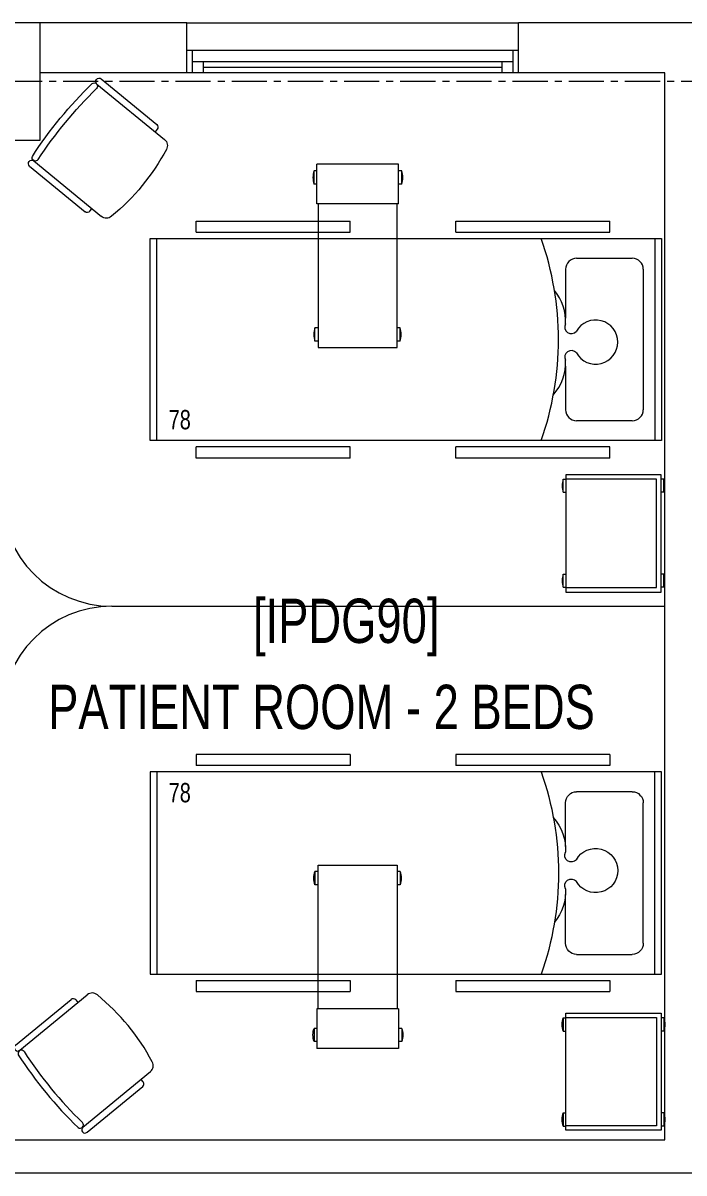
# Model space of a CAD drawing. Header units: millimetres. Extents: x 26027 to 581921, y 7230 to 233891.
# Drawn here: x 509799 to 512788, y 166210 to 171410 of the extents above; entities that cross this region are included whole.
import ezdxf

# ---------------------------------------------------------------- set-up
doc = ezdxf.new("R2010")
doc.units = ezdxf.units.MM
doc.header["$LTSCALE"] = 5
doc.linetypes.add('CENTER', pattern=[50.8, 31.75, -6.35, 6.35, -6.35])
doc.linetypes.add('HIDDEN2', pattern=[0.1875, 0.125, -0.0625])
for name, color, linetype, lineweight in [('72_EGR_BASE_TEXT', 252, 'Continuous', 5), ('Aluminum', 252, 'Continuous', 5), ('Medical Equipment and Furniture', 252, 'Continuous', 0), ('Medical Equipment and Furniture1', 252, 'Continuous', 5), ('Proj', 252, 'HIDDEN2', 5), ('Structure', 252, 'Continuous', 5), ('Walls', 252, 'Continuous', 5)]:
    doc.layers.add(name, color=color, linetype=linetype, lineweight=lineweight)
doc.layers.add('axes', color=252, linetype='Continuous')
doc.styles.add('X3G_ENTITY_257CFD', font='swisscl.ttf', dxfattribs={"height": 200})
doc.styles.add('X3G_ENTITY_2587EA', font='swisscl.ttf', dxfattribs={"height": 200})

# ---------------------------------------------------------------- blocks, each defined once
blk = doc.blocks.new('Hospital Bed')
at = {"layer": 'Medical Equipment and Furniture1'}
for p, q in [((38.338, -101.6315, 0), (38.338, -101.6815, 0)), ((38.338, -101.6315, 0), (39.0347, -101.6315, 0)), ((39.0347, -101.6315, 0), (39.0347, -101.6815, 0)), ((39.5123, -101.6315, 0), (40.209, -101.6315, 0)), ((39.5123, -101.6315, 0), (39.5123, -101.6815, 0)), ((40.209, -101.6315, 0), (40.209, -101.6815, 0)), ((38.105, -102.6245, 0), (38.105, -101.7101, 0)), ((38.105, -101.7101, 0), (40.4164, -101.7101, 0)), ((38.135, -102.6245, 0), (38.135, -101.7101, 0)), ((38.338, -101.6815, 0), (39.0347, -101.6815, 0)), ((39.5123, -101.6815, 0), (40.209, -101.6815, 0)), ((40.3864, -101.7101, 0), (40.3864, -102.6245, 0)), ((40.4164, -101.7101, 0), (40.4164, -102.6245, 0)), ((38.2374, -101.7997, 0), (38.4887, -101.7997, 0)), ((38.1874, -102.485, 0), (38.1874, -101.8497, 0)), ((38.5387, -102.0476, 0), (38.5387, -101.8497, 0)), ((38.5387, -102.485, 0), (38.5387, -102.264, 0)), ((38.4887, -102.535, 0), (38.2374, -102.535, 0)), ((40.4164, -102.6245, 0), (38.105, -102.6245, 0)), ((38.338, -102.6532, 0), (38.338, -102.7032, 0)), ((39.0347, -102.6532, 0), (38.338, -102.6532, 0)), ((39.0347, -102.6532, 0), (39.0347, -102.7032, 0)), ((40.209, -102.6532, 0), (39.5123, -102.6532, 0)), ((39.5123, -102.6532, 0), (39.5123, -102.7032, 0)), ((40.209, -102.6532, 0), (40.209, -102.7032, 0)), ((39.0347, -102.7032, 0), (38.338, -102.7032, 0)), ((40.209, -102.7032, 0), (39.5123, -102.7032, 0))]:
    blk.add_line(p, q, dxfattribs=at)
at = {"layer": 'Medical Equipment and Furniture1', "elevation": 0}
for points in [[(38.6489, -102.6245), (38.6489, -102.6245), (38.6489, -102.6245), (38.6489, -102.6245), (38.6489, -102.6245), (38.6489, -102.6245), (38.6489, -102.6245), (38.6489, -102.6245), (38.6489, -102.6245), (38.6489, -102.6245), (38.6489, -102.6245), (38.6489, -102.6245), (38.6489, -102.6245), (38.6489, -102.6245), (38.6489, -102.6245), (38.6489, -102.6245), (38.6489, -102.6245), (38.6489, -102.6245), (38.6489, -102.6245), (38.6489, -102.6245), (38.6489, -102.6245), (38.6489, -102.6245), (38.6489, -102.6245), (38.6489, -102.6245), (38.6489, -102.6245), (38.6489, -102.6245), (38.6489, -102.6245), (38.6489, -102.6245), (38.6489, -102.6245), (38.6489, -102.6245), (38.6489, -102.6245), (38.6489, -102.6245), (38.6489, -102.6245), (38.6489, -102.6245), (38.6489, -102.6245), (38.6489, -102.6245), (38.6489, -102.6245), (38.6489, -102.6245), (38.6489, -102.6245), (38.6489, -102.6245), (38.6489, -102.6245), (38.6489, -102.6245), (38.6489, -102.6245), (38.6489, -102.6245), (38.6489, -102.6245), (38.6489, -102.6245), (38.6489, -102.6245), (38.6489, -102.6245), (38.6489, -102.6245), (38.6489, -102.6245), (38.6489, -102.6245), (38.6489, -102.6245), (38.6489, -102.6245), (38.6489, -102.6245), (38.6489, -102.6245), (38.6489, -102.6245), (38.6489, -102.6245), (38.6489, -102.6245), (38.6489, -102.6245), (38.6489, -102.6245), (38.6489, -102.6245), (38.6489, -102.6245), (38.6489, -102.6245), (38.6489, -102.6245), (38.6489, -102.6245), (38.6489, -102.6245), (38.6489, -102.6245), (38.6489, -102.6245), (38.6489, -102.6245), (38.6489, -102.6245), (38.6489, -102.6245), (38.6489, -102.6245), (38.6489, -102.6245), (38.6489, -102.6245), (38.6489, -102.6245), (38.6489, -102.6245), (38.6489, -102.6245), (38.6489, -102.6245), (38.6489, -102.6245), (38.6489, -102.6245), (38.6489, -102.6245), (38.6489, -102.6245), (38.6489, -102.6245), (38.6489, -102.6245), (38.6489, -102.6245), (38.6489, -102.6245), (38.6489, -102.6245), (38.6489, -102.6245), (38.6489, -102.6245), (38.6489, -102.6245), (38.6489, -102.6245), (38.6489, -102.6245), (38.6489, -102.6245), (38.6489, -102.6245), (38.6489, -102.6245), (38.6489, -102.6245), (38.6489, -102.6245), (38.6489, -102.6245), (38.6489, -102.6245), (38.6489, -102.6245), (38.6489, -102.6245), (38.6489, -102.6245), (38.6489, -102.6245), (38.6489, -102.6245), (38.6489, -102.6245), (38.6489, -102.6245), (38.6489, -102.6245), (38.6489, -102.6245), (38.6489, -102.6245), (38.6489, -102.6245), (38.6489, -102.6245), (38.6489, -102.6245), (38.6489, -102.6245), (38.6489, -102.6245), (38.6489, -102.6245), (38.6489, -102.6245), (38.6489, -102.6245), (38.6489, -102.6245), (38.6489, -102.6245), (38.6489, -102.6245), (38.6489, -102.6245), (38.6489, -102.6245), (38.6489, -102.6245), (38.6489, -102.6245), (38.6489, -102.6245), (38.6489, -102.6245), (38.6489, -102.6245), (38.6489, -102.6245), (38.6489, -102.6245), (38.6489, -102.6245), (38.6489, -102.6245), (38.6489, -102.6245), (38.6489, -102.6245), (38.6489, -102.6245), (38.6489, -102.6245), (38.6489, -102.6245), (38.6489, -102.6245), (38.6489, -102.6245), (38.6489, -102.6245), (38.6489, -102.6245), (38.6489, -102.6245), (38.6489, -102.6245), (38.6489, -102.6245), (38.6489, -102.6245), (38.6489, -102.6245), (38.6489, -102.6245), (38.6489, -102.6245), (38.6489, -102.6245), (38.6489, -102.6245), (38.6489, -102.6245), (38.6489, -102.6245), (38.6489, -102.6245), (38.6489, -102.6245), (38.6489, -102.6245), (38.6489, -102.6245), (38.6489, -102.6245), (38.6489, -102.6245), (38.6489, -102.6245), (38.6489, -102.6245), (38.6489, -102.6245), (38.6489, -102.6245), (38.6489, -102.6245), (38.6489, -102.6245), (38.6489, -102.6245), (38.6489, -102.6245), (38.6489, -102.6245), (38.6489, -102.6245), (38.6489, -102.6245), (38.6489, -102.6245), (38.6489, -102.6245), (38.6489, -102.6245), (38.6489, -102.6245), (38.6489, -102.6245), (38.6489, -102.6245), (38.6489, -102.6245), (38.6489, -102.6245), (38.6489, -102.6245), (38.6489, -102.6245), (38.6489, -102.6245), (38.6489, -102.6245), (38.6489, -102.6245), (38.6489, -102.6245), (38.6489, -102.6245), (38.6489, -102.6245), (38.6489, -102.6245), (38.6489, -102.6245), (38.6489, -102.6245), (38.6489, -102.6245), (38.6489, -102.6245), (38.6489, -102.6245), (38.6489, -102.6245), (38.6489, -102.6245), (38.6489, -102.6245), (38.6489, -102.6245), (38.6489, -102.6245), (38.6489, -102.6245), (38.6489, -102.6245), (38.6489, -102.6245), (38.6489, -102.6245), (38.6489, -102.6245), (38.6489, -102.6245), (38.6489, -102.6245), (38.6489, -102.6245), (38.6489, -102.6245), (38.6489, -102.6245), (38.6489, -102.6245), (38.6489, -102.6245), (38.6489, -102.6245), (38.6489, -102.6245), (38.6489, -102.6245), (38.6489, -102.6245), (38.6489, -102.6245), (38.6489, -102.6245), (38.6489, -102.6245), (38.6489, -102.6245), (38.6489, -102.6245), (38.6489, -102.6245), (38.6489, -102.6245), (38.6489, -102.6245)], [(38.6489, -102.6245), (38.6489, -102.6245), (38.6489, -102.6245), (38.6489, -102.6245), (38.6489, -102.6245), (38.6489, -102.6245), (38.6489, -102.6245), (38.6489, -102.6245), (38.6489, -102.6245), (38.6489, -102.6245), (38.6489, -102.6245), (38.6489, -102.6245), (38.6489, -102.6245), (38.6489, -102.6245), (38.6489, -102.6245), (38.6489, -102.6245), (38.6489, -102.6245), (38.6489, -102.6245), (38.6489, -102.6245), (38.6489, -102.6245), (38.6489, -102.6245), (38.6489, -102.6245), (38.6489, -102.6245), (38.6489, -102.6245), (38.6489, -102.6245), (38.6489, -102.6245), (38.6489, -102.6245), (38.6489, -102.6245), (38.6489, -102.6245), (38.6489, -102.6245), (38.6489, -102.6245), (38.6489, -102.6245), (38.6489, -102.6245), (38.6489, -102.6245), (38.6489, -102.6245), (38.6489, -102.6245), (38.6489, -102.6245), (38.6489, -102.6245), (38.6489, -102.6245), (38.6489, -102.6245), (38.6489, -102.6245), (38.6489, -102.6245), (38.6489, -102.6245), (38.6489, -102.6245), (38.6489, -102.6245), (38.6489, -102.6245), (38.6489, -102.6245), (38.6489, -102.6245), (38.6489, -102.6245), (38.6489, -102.6245), (38.6489, -102.6245), (38.6489, -102.6245), (38.6489, -102.6245), (38.6489, -102.6245), (38.6489, -102.6245), (38.6489, -102.6245), (38.6489, -102.6245), (38.6489, -102.6245), (38.6489, -102.6245), (38.6489, -102.6245), (38.6489, -102.6245), (38.6489, -102.6245), (38.6489, -102.6245), (38.6489, -102.6245), (38.6489, -102.6245), (38.6489, -102.6245), (38.6489, -102.6245), (38.6489, -102.6245), (38.6489, -102.6245), (38.6489, -102.6245), (38.6489, -102.6245), (38.6489, -102.6245), (38.6489, -102.6245), (38.6489, -102.6245), (38.6489, -102.6245), (38.6489, -102.6245), (38.6489, -102.6245), (38.6489, -102.6245), (38.6489, -102.6245), (38.6489, -102.6245), (38.6489, -102.6245), (38.6489, -102.6245), (38.6489, -102.6245), (38.6489, -102.6245), (38.6489, -102.6245), (38.6489, -102.6245), (38.6489, -102.6245), (38.6489, -102.6245), (38.6489, -102.6245), (38.6489, -102.6245), (38.6489, -102.6245), (38.6489, -102.6245), (38.6489, -102.6245), (38.6489, -102.6245), (38.6489, -102.6245), (38.6489, -102.6245), (38.6489, -102.6245), (38.6489, -102.6245), (38.6489, -102.6245), (38.6489, -102.6245), (38.6489, -102.6245), (38.6489, -102.6245), (38.6489, -102.6245), (38.6489, -102.6245), (38.6489, -102.6245), (38.6489, -102.6245), (38.6489, -102.6245), (38.6489, -102.6245), (38.6489, -102.6245), (38.6489, -102.6245), (38.6489, -102.6245), (38.6489, -102.6245), (38.6489, -102.6245), (38.6489, -102.6245), (38.6489, -102.6245), (38.6489, -102.6245), (38.6489, -102.6245), (38.6489, -102.6245), (38.6489, -102.6245), (38.6489, -102.6245), (38.6489, -102.6245), (38.6489, -102.6245), (38.6489, -102.6245), (38.6489, -102.6245), (38.6489, -102.6245), (38.6489, -102.6245), (38.6489, -102.6245), (38.6489, -102.6245), (38.6489, -102.6245), (38.6489, -102.6245), (38.6489, -102.6245), (38.6489, -102.6245), (38.6489, -102.6245), (38.6489, -102.6245), (38.6489, -102.6245), (38.6489, -102.6245), (38.6489, -102.6245), (38.6489, -102.6245), (38.6489, -102.6245), (38.6489, -102.6245), (38.6489, -102.6245), (38.6489, -102.6245), (38.6489, -102.6245), (38.6489, -102.6245), (38.6489, -102.6245), (38.6489, -102.6245), (38.6489, -102.6245), (38.6489, -102.6245), (38.6489, -102.6245), (38.6489, -102.6245), (38.6489, -102.6245), (38.6489, -102.6245), (38.6489, -102.6245), (38.6489, -102.6245), (38.6489, -102.6245), (38.6489, -102.6245), (38.6489, -102.6245), (38.6489, -102.6245), (38.6489, -102.6245), (38.6489, -102.6245), (38.6489, -102.6245), (38.6489, -102.6245), (38.6489, -102.6245), (38.6489, -102.6245), (38.6489, -102.6245), (38.6489, -102.6245), (38.6489, -102.6245), (38.6489, -102.6245), (38.6489, -102.6245), (38.6489, -102.6245), (38.6489, -102.6245), (38.6489, -102.6245), (38.6489, -102.6245), (38.6489, -102.6245), (38.6489, -102.6245), (38.6489, -102.6245), (38.6489, -102.6245), (38.6489, -102.6245), (38.6489, -102.6245), (38.6489, -102.6245), (38.6489, -102.6245), (38.6489, -102.6245), (38.6489, -102.6245), (38.6489, -102.6245), (38.6489, -102.6245), (38.6489, -102.6245), (38.6489, -102.6245), (38.6489, -102.6245), (38.6489, -102.6245), (38.6489, -102.6245), (38.6489, -102.6245), (38.6489, -102.6245), (38.6489, -102.6245), (38.6489, -102.6245), (38.6489, -102.6245), (38.6489, -102.6245), (38.6489, -102.6245), (38.6489, -102.6245), (38.6489, -102.6245), (38.6489, -102.6245), (38.6489, -102.6245), (38.6489, -102.6245), (38.6489, -102.6245), (38.6489, -102.6245), (38.6489, -102.6245), (38.6489, -102.6245), (38.6489, -102.6245), (38.6489, -102.6245), (38.6489, -102.6245), (38.6489, -102.6245), (38.6489, -102.6245), (38.6489, -102.6245), (38.6489, -102.6245), (38.6489, -102.6245)], [(38.6489, -102.6245), (38.6489, -102.6245), (38.6489, -102.6245), (38.6489, -102.6245), (38.6489, -102.6245), (38.6489, -102.6245), (38.6489, -102.6245), (38.6489, -102.6245), (38.6489, -102.6245), (38.6489, -102.6245), (38.6489, -102.6245), (38.6489, -102.6245), (38.6489, -102.6245), (38.6489, -102.6245), (38.6489, -102.6245), (38.6489, -102.6245), (38.6489, -102.6245), (38.6489, -102.6245), (38.6489, -102.6245), (38.6489, -102.6245), (38.6489, -102.6245), (38.6489, -102.6245), (38.6489, -102.6245), (38.6489, -102.6245), (38.6489, -102.6245), (38.6489, -102.6245), (38.6489, -102.6245), (38.6489, -102.6245), (38.6489, -102.6245), (38.6489, -102.6245), (38.6489, -102.6245), (38.6489, -102.6245), (38.6489, -102.6245), (38.6489, -102.6245), (38.6489, -102.6245), (38.6489, -102.6245), (38.6489, -102.6245), (38.6489, -102.6245), (38.6489, -102.6245), (38.6489, -102.6245), (38.6489, -102.6245), (38.6489, -102.6245), (38.6489, -102.6245), (38.6489, -102.6245), (38.6489, -102.6245), (38.6489, -102.6245), (38.6489, -102.6245), (38.6489, -102.6245), (38.6489, -102.6245), (38.6489, -102.6245), (38.6489, -102.6245), (38.6489, -102.6245), (38.6489, -102.6245), (38.6489, -102.6245), (38.6489, -102.6245), (38.6489, -102.6245), (38.6489, -102.6245), (38.6489, -102.6245), (38.6489, -102.6245), (38.6489, -102.6245), (38.6489, -102.6245), (38.6489, -102.6245), (38.6489, -102.6245), (38.6489, -102.6245), (38.6489, -102.6245), (38.6489, -102.6245), (38.6489, -102.6245), (38.6489, -102.6245), (38.6489, -102.6245), (38.6489, -102.6245), (38.6489, -102.6245), (38.6489, -102.6245), (38.6489, -102.6245), (38.6489, -102.6245), (38.6489, -102.6245), (38.6489, -102.6245), (38.6489, -102.6245), (38.6489, -102.6245), (38.6489, -102.6245), (38.6489, -102.6245), (38.6489, -102.6245), (38.6489, -102.6245), (38.6489, -102.6245), (38.6489, -102.6245), (38.6489, -102.6245), (38.6489, -102.6245), (38.6489, -102.6245), (38.6489, -102.6245), (38.6489, -102.6245), (38.6489, -102.6245), (38.6489, -102.6245), (38.6489, -102.6245), (38.6489, -102.6245), (38.6489, -102.6245), (38.6489, -102.6245), (38.6489, -102.6245), (38.6489, -102.6245), (38.6489, -102.6245), (38.6489, -102.6245), (38.6489, -102.6245), (38.6489, -102.6245), (38.6489, -102.6245), (38.6489, -102.6245), (38.6489, -102.6245), (38.6489, -102.6245), (38.6489, -102.6245), (38.6489, -102.6245), (38.6489, -102.6245), (38.6489, -102.6245), (38.6489, -102.6245), (38.6489, -102.6245), (38.6489, -102.6245), (38.6489, -102.6245), (38.6489, -102.6245), (38.6489, -102.6245), (38.6489, -102.6245), (38.6489, -102.6245), (38.6489, -102.6245), (38.6489, -102.6245), (38.6489, -102.6245), (38.6489, -102.6245), (38.6489, -102.6245), (38.6489, -102.6245), (38.6489, -102.6245), (38.6489, -102.6245), (38.6489, -102.6245), (38.6489, -102.6245), (38.6489, -102.6245), (38.6489, -102.6245), (38.6489, -102.6245), (38.6489, -102.6245), (38.6489, -102.6245), (38.6489, -102.6245), (38.6489, -102.6245), (38.6489, -102.6245), (38.6489, -102.6245), (38.6489, -102.6245), (38.6489, -102.6245), (38.6489, -102.6245), (38.6489, -102.6245), (38.6489, -102.6245), (38.6489, -102.6245), (38.6489, -102.6245), (38.6489, -102.6245), (38.6489, -102.6245), (38.6489, -102.6245), (38.6489, -102.6245), (38.6489, -102.6245), (38.6489, -102.6245), (38.6489, -102.6245), (38.6489, -102.6245), (38.6489, -102.6245), (38.6489, -102.6245), (38.6489, -102.6245), (38.6489, -102.6245), (38.6489, -102.6245), (38.6489, -102.6245), (38.6489, -102.6245), (38.6489, -102.6245), (38.6489, -102.6245), (38.6489, -102.6245), (38.6489, -102.6245), (38.6489, -102.6245), (38.6489, -102.6245), (38.6489, -102.6245), (38.6489, -102.6245), (38.6489, -102.6245), (38.6489, -102.6245), (38.6489, -102.6245), (38.6489, -102.6245), (38.6489, -102.6245), (38.6489, -102.6245), (38.6489, -102.6245), (38.6489, -102.6245), (38.6489, -102.6245), (38.6489, -102.6245), (38.6489, -102.6245), (38.6489, -102.6245), (38.6489, -102.6245), (38.6489, -102.6245), (38.6489, -102.6245), (38.6489, -102.6245), (38.6489, -102.6245), (38.6489, -102.6245), (38.6489, -102.6245), (38.6489, -102.6245), (38.6489, -102.6245), (38.6489, -102.6245), (38.6489, -102.6245), (38.6489, -102.6245), (38.6489, -102.6245), (38.6489, -102.6245), (38.6489, -102.6245), (38.6489, -102.6245), (38.6489, -102.6245), (38.6489, -102.6245), (38.6489, -102.6245), (38.6489, -102.6245), (38.6489, -102.6245), (38.6489, -102.6245), (38.6489, -102.6245), (38.6489, -102.6245), (38.6489, -102.6245), (38.6489, -102.6245), (38.6489, -102.6245), (38.6489, -102.6245), (38.6489, -102.6245), (38.6489, -102.6245), (38.6489, -102.6245), (38.6489, -102.6245), (38.6489, -102.6245), (38.6489, -102.6245), (38.6489, -102.6245), (38.6489, -102.6245), (38.6489, -102.6245), (38.6489, -102.6245), (38.6489, -102.6245), (38.6489, -102.6245), (38.6489, -102.6245), (38.6489, -102.6245), (38.6489, -102.6245), (38.6489, -102.6245), (38.6489, -102.6245), (38.6489, -102.6245), (38.6489, -102.6245), (38.6489, -102.6245), (38.6489, -102.6245), (38.6489, -102.6245), (38.6489, -102.6245), (38.6489, -102.6245), (38.6489, -102.6245), (38.6489, -102.6245), (38.6489, -102.6245), (38.6489, -102.6245), (38.6489, -102.6245), (38.6489, -102.6245), (38.6489, -102.6245), (38.6489, -102.6245), (38.6489, -102.6245), (38.6489, -102.6245), (38.6489, -102.6245), (38.6489, -102.6245), (38.6489, -102.6245), (38.6489, -102.6245), (38.6489, -102.6245), (38.6489, -102.6245), (38.6489, -102.6245), (38.6489, -102.6245), (38.6489, -102.6245), (38.6489, -102.6245), (38.6489, -102.6245), (38.6489, -102.6245), (38.6489, -102.6245), (38.6489, -102.6245), (38.6489, -102.6245), (38.6489, -102.6245), (38.6489, -102.6245), (38.6489, -102.6245), (38.6489, -102.6245), (38.6489, -102.6245), (38.6489, -102.6245), (38.6489, -102.6245), (38.6489, -102.6245), (38.6489, -102.6245), (38.6489, -102.6245), (38.6489, -102.6245), (38.6489, -102.6245), (38.6489, -102.6245), (38.6489, -102.6245), (38.6489, -102.6245), (38.6489, -102.6245), (38.6489, -102.6245), (38.6489, -102.6245), (38.6489, -102.6245), (38.6489, -102.6245), (38.6489, -102.6245), (38.6489, -102.6245)]]:
    blk.add_lwpolyline(points, close=True, dxfattribs=at)
for points in [[(38.6489, -102.6245), (38.6489, -102.6245), (38.6489, -102.6245), (38.6489, -102.6245), (38.6489, -102.6245), (38.6489, -102.6245), (38.6489, -102.6245), (38.6489, -102.6245)], [(38.6489, -102.6245), (38.6489, -102.6245), (38.6489, -102.6245), (38.6489, -102.6245), (38.6489, -102.6245), (38.6489, -102.6245), (38.6489, -102.6245), (38.6489, -102.6245), (38.6489, -102.6245), (38.6489, -102.6245), (38.6489, -102.6245), (38.6489, -102.6245), (38.6489, -102.6245), (38.6489, -102.6245), (38.6489, -102.6245), (38.6489, -102.6245), (38.6489, -102.6245), (38.6489, -102.6245), (38.6489, -102.6245), (38.6489, -102.6245), (38.6489, -102.6245), (38.6489, -102.6245), (38.6489, -102.6245), (38.6489, -102.6245), (38.6489, -102.6245), (38.6489, -102.6245), (38.6489, -102.6245), (38.6489, -102.6245), (38.6489, -102.6245), (38.6489, -102.6245), (38.6489, -102.6245), (38.6489, -102.6245), (38.6489, -102.6245), (38.6489, -102.6245), (38.6489, -102.6245), (38.6489, -102.6245), (38.6489, -102.6245), (38.6489, -102.6245), (38.6489, -102.6245), (38.6489, -102.6245), (38.6489, -102.6245), (38.6489, -102.6245), (38.6489, -102.6245), (38.6489, -102.6245), (38.6489, -102.6245), (38.6489, -102.6245), (38.6489, -102.6245), (38.6489, -102.6245), (38.6489, -102.6245), (38.6489, -102.6245), (38.6489, -102.6245), (38.6489, -102.6245), (38.6489, -102.6245), (38.6489, -102.6245), (38.6489, -102.6245), (38.6489, -102.6245), (38.6489, -102.6245), (38.6489, -102.6245), (38.6489, -102.6245), (38.6489, -102.6245), (38.6489, -102.6245), (38.6489, -102.6245), (38.6489, -102.6245), (38.6489, -102.6245), (38.6489, -102.6245), (38.6489, -102.6245), (38.6489, -102.6245), (38.6489, -102.6245), (38.6489, -102.6245), (38.6489, -102.6245), (38.6489, -102.6245), (38.6489, -102.6245), (38.6489, -102.6245), (38.6489, -102.6245), (38.6489, -102.6245), (38.6489, -102.6245), (38.6489, -102.6245), (38.6489, -102.6245), (38.6489, -102.6245), (38.6489, -102.6245), (38.6489, -102.6245), (38.6489, -102.6245), (38.6489, -102.6245), (38.6489, -102.6245), (38.6489, -102.6245), (38.6489, -102.6245), (38.6489, -102.6245), (38.6489, -102.6245), (38.6489, -102.6245), (38.6489, -102.6245), (38.6489, -102.6245), (38.6489, -102.6245), (38.6489, -102.6245), (38.6489, -102.6245), (38.6489, -102.6245), (38.6489, -102.6245), (38.6489, -102.6245), (38.6489, -102.6245), (38.6489, -102.6245), (38.6489, -102.6245), (38.6489, -102.6245), (38.6489, -102.6245), (38.6489, -102.6245), (38.6489, -102.6245), (38.6489, -102.6245), (38.6489, -102.6245), (38.6489, -102.6245), (38.6489, -102.6245), (38.6489, -102.6245), (38.6489, -102.6245), (38.6489, -102.6245)], [(38.6489, -102.6245), (38.6489, -102.6245), (38.6489, -102.6245), (38.6489, -102.6245), (38.6489, -102.6245), (38.6489, -102.6245), (38.6489, -102.6245), (38.6489, -102.6245), (38.6489, -102.6245), (38.6489, -102.6245), (38.6489, -102.6245), (38.6489, -102.6245), (38.6489, -102.6245), (38.6489, -102.6245), (38.6489, -102.6245), (38.6489, -102.6245), (38.6489, -102.6245)], [(38.6489, -102.6245), (38.6489, -102.6245), (38.6489, -102.6245), (38.6489, -102.6245), (38.6489, -102.6245), (38.6489, -102.6245), (38.6489, -102.6245)], [(38.6489, -102.6245), (38.6489, -102.6245), (38.6489, -102.6245), (38.6489, -102.6245), (38.6489, -102.6245), (38.6489, -102.6245), (38.6489, -102.6245), (38.6489, -102.6245), (38.6489, -102.6245), (38.6489, -102.6245), (38.6489, -102.6245), (38.6489, -102.6245)], [(38.6489, -102.6245), (38.6489, -102.6245), (38.6489, -102.6245), (38.6489, -102.6245), (38.6489, -102.6245), (38.6489, -102.6245), (38.6489, -102.6245), (38.6489, -102.6245), (38.6489, -102.6245), (38.6489, -102.6245), (38.6489, -102.6245), (38.6489, -102.6245), (38.6489, -102.6245), (38.6489, -102.6245), (38.6489, -102.6245), (38.6489, -102.6245), (38.6489, -102.6245), (38.6489, -102.6245), (38.6489, -102.6245), (38.6489, -102.6245), (38.6489, -102.6245), (38.6489, -102.6245), (38.6489, -102.6245), (38.6489, -102.6245), (38.6489, -102.6245), (38.6489, -102.6245), (38.6489, -102.6245), (38.6489, -102.6245), (38.6489, -102.6245), (38.6489, -102.6245), (38.6489, -102.6245), (38.6489, -102.6245), (38.6489, -102.6245), (38.6489, -102.6245), (38.6489, -102.6245), (38.6489, -102.6245), (38.6489, -102.6245), (38.6489, -102.6245), (38.6489, -102.6245), (38.6489, -102.6245), (38.6489, -102.6245), (38.6489, -102.6245), (38.6489, -102.6245), (38.6489, -102.6245), (38.6489, -102.6245), (38.6489, -102.6245), (38.6489, -102.6245), (38.6489, -102.6245), (38.6489, -102.6245), (38.6489, -102.6245), (38.6489, -102.6245), (38.6489, -102.6245), (38.6489, -102.6245), (38.6489, -102.6245), (38.6489, -102.6245), (38.6489, -102.6245), (38.6489, -102.6245), (38.6489, -102.6245), (38.6489, -102.6245), (38.6489, -102.6245), (38.6489, -102.6245), (38.6489, -102.6245), (38.6489, -102.6245), (38.6489, -102.6245), (38.6489, -102.6245), (38.6489, -102.6245), (38.6489, -102.6245), (38.6489, -102.6245), (38.6489, -102.6245), (38.6489, -102.6245), (38.6489, -102.6245), (38.6489, -102.6245), (38.6489, -102.6245), (38.6489, -102.6245), (38.6489, -102.6245), (38.6489, -102.6245), (38.6489, -102.6245), (38.6489, -102.6245), (38.6489, -102.6245), (38.6489, -102.6245), (38.6489, -102.6245), (38.6489, -102.6245), (38.6489, -102.6245), (38.6489, -102.6245), (38.6489, -102.6245), (38.6489, -102.6245), (38.6489, -102.6245), (38.6489, -102.6245), (38.6489, -102.6245)], [(38.6489, -102.6245), (38.6489, -102.6245), (38.6489, -102.6245), (38.6489, -102.6245), (38.6489, -102.6245), (38.6489, -102.6245), (38.6489, -102.6245), (38.6489, -102.6245), (38.6489, -102.6245), (38.6489, -102.6245), (38.6489, -102.6245), (38.6489, -102.6245), (38.6489, -102.6245), (38.6489, -102.6245), (38.6489, -102.6245), (38.6489, -102.6245), (38.6489, -102.6245), (38.6489, -102.6245), (38.6489, -102.6245), (38.6489, -102.6245), (38.6489, -102.6245), (38.6489, -102.6245), (38.6489, -102.6245), (38.6489, -102.6245), (38.6489, -102.6245), (38.6489, -102.6245), (38.6489, -102.6245), (38.6489, -102.6245), (38.6489, -102.6245), (38.6489, -102.6245), (38.6489, -102.6245), (38.6489, -102.6245), (38.6489, -102.6245), (38.6489, -102.6245), (38.6489, -102.6245), (38.6489, -102.6245), (38.6489, -102.6245), (38.6489, -102.6245), (38.6489, -102.6245), (38.6489, -102.6245), (38.6489, -102.6245), (38.6489, -102.6245), (38.6489, -102.6245), (38.6489, -102.6245), (38.6489, -102.6245), (38.6489, -102.6245), (38.6489, -102.6245), (38.6489, -102.6245), (38.6489, -102.6245), (38.6489, -102.6245), (38.6489, -102.6245), (38.6489, -102.6245), (38.6489, -102.6245), (38.6489, -102.6245)], [(38.6489, -102.6245), (38.6489, -102.6245), (38.6489, -102.6245), (38.6489, -102.6245), (38.6489, -102.6245), (38.6489, -102.6245), (38.6489, -102.6245), (38.6489, -102.6245), (38.6489, -102.6245), (38.6489, -102.6245)], [(38.6489, -102.6245), (38.6489, -102.6245), (38.6489, -102.6245), (38.6489, -102.6245), (38.6489, -102.6245), (38.6489, -102.6245), (38.6489, -102.6245), (38.6489, -102.6245), (38.6489, -102.6245), (38.6489, -102.6245)], [(38.6489, -102.6245), (38.6489, -102.6245), (38.6489, -102.6245), (38.6489, -102.6245), (38.6489, -102.6245), (38.6489, -102.6245), (38.6489, -102.6245), (38.6489, -102.6245), (38.6489, -102.6245), (38.6489, -102.6245), (38.6489, -102.6245), (38.6489, -102.6245), (38.6489, -102.6245), (38.6489, -102.6245), (38.6489, -102.6245)], [(38.6489, -102.6245), (38.6489, -102.6245), (38.6489, -102.6245), (38.6489, -102.6245), (38.6489, -102.6245), (38.6489, -102.6245), (38.6489, -102.6245), (38.6489, -102.6245), (38.6489, -102.6245), (38.6489, -102.6245)], [(38.6489, -102.6245), (38.6489, -102.6245), (38.6489, -102.6245), (38.6489, -102.6245), (38.6489, -102.6245), (38.6489, -102.6245), (38.6489, -102.6245)], [(38.6489, -102.6245), (38.6489, -102.6245), (38.6489, -102.6245), (38.6489, -102.6245), (38.6489, -102.6245), (38.6489, -102.6245), (38.6489, -102.6245), (38.6489, -102.6245), (38.6489, -102.6245), (38.6489, -102.6245)], [(38.6489, -102.6245), (38.6489, -102.6245), (38.6489, -102.6245), (38.6489, -102.6245), (38.6489, -102.6245), (38.6489, -102.6245), (38.6489, -102.6245), (38.6489, -102.6245), (38.6489, -102.6245), (38.6489, -102.6245), (38.6489, -102.6245), (38.6489, -102.6245), (38.6489, -102.6245), (38.6489, -102.6245), (38.6489, -102.6245), (38.6489, -102.6245), (38.6489, -102.6245), (38.6489, -102.6245)], [(38.6489, -102.6245), (38.6489, -102.6245), (38.6489, -102.6245), (38.6489, -102.6245), (38.6489, -102.6245), (38.6489, -102.6245), (38.6489, -102.6245), (38.6489, -102.6245), (38.6489, -102.6245)]]:
    blk.add_lwpolyline(points, dxfattribs=at)
at = {"layer": 'Medical Equipment and Furniture1'}
for centre, radius, start, end in [((39.9488, -102.1673, 0), 1.378, 160.6222, 199.3778), ((38.2374, -101.8497, 0), 0.05, 90, 180), ((38.4887, -101.8497, 0), 0.05, 0, 90), ((38.7578, -102.0625, 0), 0.2195, 138.2973, 182.816), ((38.4026, -102.1558, 0), 0.1, 29.3037, 330.6963), ((38.5126, -102.0878, 0), 0.0297, 220.0437, 29.1003), ((38.5126, -102.2238, 0), 0.0297, 330.8997, 139.9563), ((38.7578, -102.2491, 0), 0.2195, 177.184, 219.6878), ((38.2374, -102.485, 0), 0.05, 180, 270), ((38.4887, -102.485, 0), 0.05, 270, 0)]:
    blk.add_arc(centre, radius, start, end, dxfattribs=at)
blk = doc.blocks.new('HF13963-P')
at = {"layer": 'Medical Equipment and Furniture1'}
for p, q in [((0.18, 0.185), (0, 0.185)), ((0, 0.185), (0, -0.185)), ((0.0915, 0.1995), (0.0315, 0.1995)), ((0.0315, 0.1995), (0.0315, 0.185)), ((0.0915, 0.1995), (0.0915, 0.185)), ((0.18, 0.185), (0.18, -0.185)), ((0.83, 0.1788), (0.18, 0.1788)), ((0.8007, 0.1919), (0.7407, 0.1919)), ((0.7407, 0.1919), (0.7407, 0.1788)), ((0.8007, 0.1919), (0.8007, 0.1788)), ((0.83, -0.1788), (0.83, 0.1788)), ((0.18, -0.185), (0, -0.185)), ((0.0315, -0.185), (0.0315, -0.1971)), ((0.0915, -0.1971), (0.0315, -0.1971)), ((0.0915, -0.185), (0.0915, -0.1971)), ((0.18, -0.1788), (0.83, -0.1788)), ((0.7407, -0.1788), (0.7407, -0.1933)), ((0.8007, -0.1933), (0.7407, -0.1933)), ((0.8007, -0.1788), (0.8007, -0.1933))]:
    blk.add_line(p, q, dxfattribs=at)
for centre, start, end in [((0.0615, 0.112), 71.0754, 108.9246), ((0.7707, 0.1044), 71.0754, 108.9246), ((0.0615, -0.1096), 251.0754, 288.9246), ((0.7707, -0.1058), 251.0754, 288.9246)]:
    blk.add_arc(centre, 0.0925, start, end, dxfattribs=at)
blk = doc.blocks.new('HF10531-P')
at = {"layer": 'Medical Equipment and Furniture1'}
for p, q in [((0.53, 0.43), (0, 0.43)), ((0, 0.43), (0, 0)), ((0.0791, 0.4424), (0.0191, 0.4424)), ((0.0191, 0.4424), (0.0191, 0.43)), ((0.0791, 0.4424), (0.0791, 0.43)), ((0.5086, 0.4424), (0.4486, 0.4424)), ((0.4486, 0.4424), (0.4486, 0.43)), ((0.5086, 0.4424), (0.5086, 0.43)), ((0.53, 0), (0.53, 0.43)), ((0.51, 0.41), (0.02, 0.41)), ((0.02, 0.41), (0.02, 0)), ((0.51, 0), (0.51, 0.41)), ((0, 0), (0.53, 0)), ((0.0191, -0.0124), (0.0191, 0)), ((0.0791, -0.0124), (0.0791, 0)), ((0.4486, -0.0124), (0.4486, 0)), ((0.5086, -0.0124), (0.5086, 0)), ((0.0791, -0.0124), (0.0191, -0.0124)), ((0.5086, -0.0124), (0.4486, -0.0124))]:
    blk.add_line(p, q, dxfattribs=at)
for points in [[(0.02, 0.41), (0.02, 0.41), (0.02, 0.41), (0.02, 0.41), (0.02, 0.41), (0.02, 0.41), (0.02, 0.41), (0.02, 0.41), (0.02, 0.41), (0.02, 0.41), (0.02, 0.41), (0.02, 0.41), (0.02, 0.41), (0.02, 0.41), (0.02, 0.41), (0.02, 0.41), (0.02, 0.41), (0.02, 0.41), (0.02, 0.41), (0.02, 0.41), (0.02, 0.41), (0.02, 0.41), (0.02, 0.41), (0.02, 0.41), (0.02, 0.41), (0.02, 0.41), (0.02, 0.41), (0.02, 0.41), (0.02, 0.41), (0.02, 0.41), (0.02, 0.41), (0.02, 0.41), (0.02, 0.41), (0.02, 0.41), (0.02, 0.41), (0.02, 0.41), (0.02, 0.41), (0.02, 0.41), (0.02, 0.41), (0.02, 0.41), (0.02, 0.41), (0.02, 0.41), (0.02, 0.41), (0.02, 0.41), (0.02, 0.41), (0.02, 0.41), (0.02, 0.41), (0.02, 0.41), (0.02, 0.41), (0.02, 0.41), (0.02, 0.41), (0.02, 0.41), (0.02, 0.41), (0.02, 0.41), (0.02, 0.41), (0.02, 0.41), (0.02, 0.41), (0.02, 0.41), (0.02, 0.41), (0.02, 0.41), (0.02, 0.41), (0.02, 0.41), (0.02, 0.41), (0.02, 0.41), (0.02, 0.41), (0.02, 0.41), (0.02, 0.41), (0.02, 0.41), (0.02, 0.41), (0.02, 0.41), (0.02, 0.41), (0.02, 0.41), (0.02, 0.41), (0.02, 0.41), (0.02, 0.41), (0.02, 0.41), (0.02, 0.41), (0.02, 0.41), (0.02, 0.41), (0.02, 0.41), (0.02, 0.41), (0.02, 0.41), (0.02, 0.41), (0.02, 0.41), (0.02, 0.41), (0.02, 0.41), (0.02, 0.41), (0.02, 0.41), (0.02, 0.41), (0.02, 0.41), (0.02, 0.41), (0.02, 0.41), (0.02, 0.41), (0.02, 0.41), (0.02, 0.41), (0.02, 0.41), (0.02, 0.41), (0.02, 0.41), (0.02, 0.41), (0.02, 0.41), (0.02, 0.41), (0.02, 0.41), (0.02, 0.41), (0.02, 0.41), (0.02, 0.41), (0.02, 0.41), (0.02, 0.41), (0.02, 0.41), (0.02, 0.41), (0.02, 0.41), (0.02, 0.41), (0.02, 0.41), (0.02, 0.41), (0.02, 0.41), (0.02, 0.41), (0.02, 0.41), (0.02, 0.41), (0.02, 0.41), (0.02, 0.41), (0.02, 0.41), (0.02, 0.41), (0.02, 0.41), (0.02, 0.41), (0.02, 0.41), (0.02, 0.41), (0.02, 0.41), (0.02, 0.41), (0.02, 0.41), (0.02, 0.41), (0.02, 0.41), (0.02, 0.41), (0.02, 0.41), (0.02, 0.41), (0.02, 0.41), (0.02, 0.41), (0.02, 0.41), (0.02, 0.41), (0.02, 0.41), (0.02, 0.41), (0.02, 0.41), (0.02, 0.41), (0.02, 0.41), (0.02, 0.41), (0.02, 0.41), (0.02, 0.41), (0.02, 0.41), (0.02, 0.41), (0.02, 0.41), (0.02, 0.41), (0.02, 0.41), (0.02, 0.41), (0.02, 0.41), (0.02, 0.41), (0.02, 0.41), (0.02, 0.41), (0.02, 0.41), (0.02, 0.41), (0.02, 0.41), (0.02, 0.41), (0.02, 0.41), (0.02, 0.41), (0.02, 0.41), (0.02, 0.41), (0.02, 0.41), (0.02, 0.41), (0.02, 0.41), (0.02, 0.41), (0.02, 0.41), (0.02, 0.41), (0.02, 0.41), (0.02, 0.41), (0.02, 0.41), (0.02, 0.41), (0.02, 0.41), (0.02, 0.41), (0.02, 0.41), (0.02, 0.41), (0.02, 0.41), (0.02, 0.41), (0.02, 0.41), (0.02, 0.41), (0.02, 0.41), (0.02, 0.41), (0.02, 0.41), (0.02, 0.41), (0.02, 0.41), (0.02, 0.41), (0.02, 0.41), (0.02, 0.41), (0.02, 0.41), (0.02, 0.41), (0.02, 0.41), (0.02, 0.41), (0.02, 0.41), (0.02, 0.41), (0.02, 0.41), (0.02, 0.41), (0.02, 0.41), (0.02, 0.41), (0.02, 0.41), (0.02, 0.41), (0.02, 0.41), (0.02, 0.41), (0.02, 0.41), (0.02, 0.41), (0.02, 0.41), (0.02, 0.41), (0.02, 0.41), (0.02, 0.41), (0.02, 0.41), (0.02, 0.41), (0.02, 0.41), (0.02, 0.41), (0.02, 0.41), (0.02, 0.41), (0.02, 0.41), (0.02, 0.41), (0.02, 0.41), (0.02, 0.41)], [(0.02, 0.41), (0.02, 0.41), (0.02, 0.41), (0.02, 0.41), (0.02, 0.41), (0.02, 0.41), (0.02, 0.41), (0.02, 0.41), (0.02, 0.41), (0.02, 0.41), (0.02, 0.41), (0.02, 0.41), (0.02, 0.41), (0.02, 0.41), (0.02, 0.41), (0.02, 0.41), (0.02, 0.41), (0.02, 0.41), (0.02, 0.41), (0.02, 0.41), (0.02, 0.41), (0.02, 0.41), (0.02, 0.41), (0.02, 0.41), (0.02, 0.41), (0.02, 0.41), (0.02, 0.41), (0.02, 0.41), (0.02, 0.41), (0.02, 0.41), (0.02, 0.41), (0.02, 0.41), (0.02, 0.41), (0.02, 0.41), (0.02, 0.41), (0.02, 0.41), (0.02, 0.41), (0.02, 0.41), (0.02, 0.41), (0.02, 0.41), (0.02, 0.41), (0.02, 0.41), (0.02, 0.41), (0.02, 0.41), (0.02, 0.41), (0.02, 0.41), (0.02, 0.41), (0.02, 0.41), (0.02, 0.41), (0.02, 0.41), (0.02, 0.41), (0.02, 0.41), (0.02, 0.41), (0.02, 0.41), (0.02, 0.41), (0.02, 0.41), (0.02, 0.41), (0.02, 0.41), (0.02, 0.41), (0.02, 0.41), (0.02, 0.41), (0.02, 0.41), (0.02, 0.41), (0.02, 0.41), (0.02, 0.41), (0.02, 0.41), (0.02, 0.41), (0.02, 0.41), (0.02, 0.41), (0.02, 0.41), (0.02, 0.41), (0.02, 0.41), (0.02, 0.41), (0.02, 0.41), (0.02, 0.41), (0.02, 0.41), (0.02, 0.41), (0.02, 0.41), (0.02, 0.41), (0.02, 0.41), (0.02, 0.41), (0.02, 0.41), (0.02, 0.41), (0.02, 0.41), (0.02, 0.41), (0.02, 0.41), (0.02, 0.41), (0.02, 0.41), (0.02, 0.41), (0.02, 0.41), (0.02, 0.41), (0.02, 0.41), (0.02, 0.41), (0.02, 0.41), (0.02, 0.41), (0.02, 0.41), (0.02, 0.41), (0.02, 0.41), (0.02, 0.41), (0.02, 0.41), (0.02, 0.41), (0.02, 0.41), (0.02, 0.41), (0.02, 0.41), (0.02, 0.41), (0.02, 0.41), (0.02, 0.41), (0.02, 0.41), (0.02, 0.41), (0.02, 0.41), (0.02, 0.41), (0.02, 0.41), (0.02, 0.41), (0.02, 0.41), (0.02, 0.41), (0.02, 0.41), (0.02, 0.41), (0.02, 0.41), (0.02, 0.41), (0.02, 0.41), (0.02, 0.41), (0.02, 0.41), (0.02, 0.41), (0.02, 0.41), (0.02, 0.41), (0.02, 0.41), (0.02, 0.41), (0.02, 0.41), (0.02, 0.41), (0.02, 0.41), (0.02, 0.41), (0.02, 0.41), (0.02, 0.41), (0.02, 0.41), (0.02, 0.41), (0.02, 0.41), (0.02, 0.41), (0.02, 0.41), (0.02, 0.41), (0.02, 0.41), (0.02, 0.41), (0.02, 0.41), (0.02, 0.41), (0.02, 0.41), (0.02, 0.41), (0.02, 0.41), (0.02, 0.41), (0.02, 0.41), (0.02, 0.41), (0.02, 0.41), (0.02, 0.41), (0.02, 0.41), (0.02, 0.41), (0.02, 0.41), (0.02, 0.41), (0.02, 0.41), (0.02, 0.41), (0.02, 0.41), (0.02, 0.41), (0.02, 0.41), (0.02, 0.41), (0.02, 0.41), (0.02, 0.41), (0.02, 0.41), (0.02, 0.41), (0.02, 0.41), (0.02, 0.41), (0.02, 0.41), (0.02, 0.41), (0.02, 0.41), (0.02, 0.41), (0.02, 0.41), (0.02, 0.41), (0.02, 0.41), (0.02, 0.41), (0.02, 0.41), (0.02, 0.41), (0.02, 0.41), (0.02, 0.41), (0.02, 0.41), (0.02, 0.41), (0.02, 0.41), (0.02, 0.41), (0.02, 0.41), (0.02, 0.41), (0.02, 0.41), (0.02, 0.41), (0.02, 0.41), (0.02, 0.41), (0.02, 0.41), (0.02, 0.41), (0.02, 0.41), (0.02, 0.41), (0.02, 0.41), (0.02, 0.41), (0.02, 0.41), (0.02, 0.41), (0.02, 0.41), (0.02, 0.41), (0.02, 0.41), (0.02, 0.41), (0.02, 0.41), (0.02, 0.41), (0.02, 0.41), (0.02, 0.41), (0.02, 0.41), (0.02, 0.41), (0.02, 0.41), (0.02, 0.41), (0.02, 0.41), (0.02, 0.41), (0.02, 0.41), (0.02, 0.41), (0.02, 0.41)], [(0.02, 0.41), (0.02, 0.41), (0.02, 0.41), (0.02, 0.41), (0.02, 0.41), (0.02, 0.41), (0.02, 0.41), (0.02, 0.41), (0.02, 0.41), (0.02, 0.41), (0.02, 0.41), (0.02, 0.41), (0.02, 0.41), (0.02, 0.41), (0.02, 0.41), (0.02, 0.41), (0.02, 0.41), (0.02, 0.41), (0.02, 0.41), (0.02, 0.41), (0.02, 0.41), (0.02, 0.41), (0.02, 0.41), (0.02, 0.41), (0.02, 0.41), (0.02, 0.41), (0.02, 0.41), (0.02, 0.41), (0.02, 0.41), (0.02, 0.41), (0.02, 0.41), (0.02, 0.41), (0.02, 0.41), (0.02, 0.41), (0.02, 0.41), (0.02, 0.41), (0.02, 0.41), (0.02, 0.41), (0.02, 0.41), (0.02, 0.41), (0.02, 0.41), (0.02, 0.41), (0.02, 0.41), (0.02, 0.41), (0.02, 0.41), (0.02, 0.41), (0.02, 0.41), (0.02, 0.41), (0.02, 0.41), (0.02, 0.41), (0.02, 0.41), (0.02, 0.41), (0.02, 0.41), (0.02, 0.41), (0.02, 0.41), (0.02, 0.41), (0.02, 0.41), (0.02, 0.41), (0.02, 0.41), (0.02, 0.41), (0.02, 0.41), (0.02, 0.41), (0.02, 0.41), (0.02, 0.41), (0.02, 0.41), (0.02, 0.41), (0.02, 0.41), (0.02, 0.41), (0.02, 0.41), (0.02, 0.41), (0.02, 0.41), (0.02, 0.41), (0.02, 0.41), (0.02, 0.41), (0.02, 0.41), (0.02, 0.41), (0.02, 0.41), (0.02, 0.41), (0.02, 0.41), (0.02, 0.41), (0.02, 0.41), (0.02, 0.41), (0.02, 0.41), (0.02, 0.41), (0.02, 0.41), (0.02, 0.41), (0.02, 0.41), (0.02, 0.41), (0.02, 0.41), (0.02, 0.41), (0.02, 0.41), (0.02, 0.41), (0.02, 0.41), (0.02, 0.41), (0.02, 0.41), (0.02, 0.41), (0.02, 0.41), (0.02, 0.41), (0.02, 0.41), (0.02, 0.41), (0.02, 0.41), (0.02, 0.41), (0.02, 0.41), (0.02, 0.41), (0.02, 0.41), (0.02, 0.41), (0.02, 0.41), (0.02, 0.41), (0.02, 0.41), (0.02, 0.41), (0.02, 0.41), (0.02, 0.41), (0.02, 0.41), (0.02, 0.41), (0.02, 0.41), (0.02, 0.41), (0.02, 0.41), (0.02, 0.41), (0.02, 0.41), (0.02, 0.41), (0.02, 0.41), (0.02, 0.41), (0.02, 0.41), (0.02, 0.41), (0.02, 0.41), (0.02, 0.41), (0.02, 0.41), (0.02, 0.41), (0.02, 0.41), (0.02, 0.41), (0.02, 0.41), (0.02, 0.41), (0.02, 0.41), (0.02, 0.41), (0.02, 0.41), (0.02, 0.41), (0.02, 0.41), (0.02, 0.41), (0.02, 0.41), (0.02, 0.41), (0.02, 0.41), (0.02, 0.41), (0.02, 0.41), (0.02, 0.41), (0.02, 0.41), (0.02, 0.41), (0.02, 0.41), (0.02, 0.41), (0.02, 0.41), (0.02, 0.41), (0.02, 0.41), (0.02, 0.41), (0.02, 0.41), (0.02, 0.41), (0.02, 0.41), (0.02, 0.41), (0.02, 0.41), (0.02, 0.41), (0.02, 0.41), (0.02, 0.41), (0.02, 0.41), (0.02, 0.41), (0.02, 0.41), (0.02, 0.41), (0.02, 0.41), (0.02, 0.41), (0.02, 0.41), (0.02, 0.41), (0.02, 0.41), (0.02, 0.41), (0.02, 0.41), (0.02, 0.41), (0.02, 0.41), (0.02, 0.41), (0.02, 0.41), (0.02, 0.41), (0.02, 0.41), (0.02, 0.41), (0.02, 0.41), (0.02, 0.41), (0.02, 0.41), (0.02, 0.41), (0.02, 0.41), (0.02, 0.41), (0.02, 0.41), (0.02, 0.41), (0.02, 0.41), (0.02, 0.41), (0.02, 0.41), (0.02, 0.41), (0.02, 0.41), (0.02, 0.41), (0.02, 0.41), (0.02, 0.41), (0.02, 0.41), (0.02, 0.41), (0.02, 0.41), (0.02, 0.41), (0.02, 0.41), (0.02, 0.41), (0.02, 0.41), (0.02, 0.41), (0.02, 0.41), (0.02, 0.41), (0.02, 0.41), (0.02, 0.41), (0.02, 0.41), (0.02, 0.41), (0.02, 0.41), (0.02, 0.41), (0.02, 0.41), (0.02, 0.41), (0.02, 0.41), (0.02, 0.41), (0.02, 0.41), (0.02, 0.41), (0.02, 0.41), (0.02, 0.41), (0.02, 0.41), (0.02, 0.41), (0.02, 0.41), (0.02, 0.41), (0.02, 0.41), (0.02, 0.41), (0.02, 0.41), (0.02, 0.41), (0.02, 0.41), (0.02, 0.41), (0.02, 0.41), (0.02, 0.41), (0.02, 0.41), (0.02, 0.41), (0.02, 0.41), (0.02, 0.41), (0.02, 0.41), (0.02, 0.41), (0.02, 0.41), (0.02, 0.41), (0.02, 0.41), (0.02, 0.41), (0.02, 0.41), (0.02, 0.41), (0.02, 0.41), (0.02, 0.41), (0.02, 0.41), (0.02, 0.41), (0.02, 0.41), (0.02, 0.41), (0.02, 0.41), (0.02, 0.41), (0.02, 0.41), (0.02, 0.41), (0.02, 0.41), (0.02, 0.41), (0.02, 0.41), (0.02, 0.41), (0.02, 0.41), (0.02, 0.41), (0.02, 0.41), (0.02, 0.41), (0.02, 0.41), (0.02, 0.41), (0.02, 0.41), (0.02, 0.41), (0.02, 0.41), (0.02, 0.41), (0.02, 0.41), (0.02, 0.41), (0.02, 0.41), (0.02, 0.41), (0.02, 0.41), (0.02, 0.41), (0.02, 0.41), (0.02, 0.41), (0.02, 0.41), (0.02, 0.41), (0.02, 0.41)]]:
    blk.add_lwpolyline(points, close=True, dxfattribs=at)
for points in [[(0.02, 0.41), (0.02, 0.41), (0.02, 0.41), (0.02, 0.41), (0.02, 0.41), (0.02, 0.41), (0.02, 0.41), (0.02, 0.41)], [(0.02, 0.41), (0.02, 0.41), (0.02, 0.41), (0.02, 0.41), (0.02, 0.41), (0.02, 0.41), (0.02, 0.41), (0.02, 0.41), (0.02, 0.41), (0.02, 0.41), (0.02, 0.41), (0.02, 0.41), (0.02, 0.41), (0.02, 0.41), (0.02, 0.41), (0.02, 0.41), (0.02, 0.41), (0.02, 0.41), (0.02, 0.41), (0.02, 0.41), (0.02, 0.41), (0.02, 0.41), (0.02, 0.41), (0.02, 0.41), (0.02, 0.41), (0.02, 0.41), (0.02, 0.41), (0.02, 0.41), (0.02, 0.41), (0.02, 0.41), (0.02, 0.41), (0.02, 0.41), (0.02, 0.41), (0.02, 0.41), (0.02, 0.41), (0.02, 0.41), (0.02, 0.41), (0.02, 0.41), (0.02, 0.41), (0.02, 0.41), (0.02, 0.41), (0.02, 0.41), (0.02, 0.41), (0.02, 0.41), (0.02, 0.41), (0.02, 0.41), (0.02, 0.41), (0.02, 0.41), (0.02, 0.41), (0.02, 0.41), (0.02, 0.41), (0.02, 0.41), (0.02, 0.41), (0.02, 0.41), (0.02, 0.41), (0.02, 0.41), (0.02, 0.41), (0.02, 0.41), (0.02, 0.41), (0.02, 0.41), (0.02, 0.41), (0.02, 0.41), (0.02, 0.41), (0.02, 0.41), (0.02, 0.41), (0.02, 0.41), (0.02, 0.41), (0.02, 0.41), (0.02, 0.41), (0.02, 0.41), (0.02, 0.41), (0.02, 0.41), (0.02, 0.41), (0.02, 0.41), (0.02, 0.41), (0.02, 0.41), (0.02, 0.41), (0.02, 0.41), (0.02, 0.41), (0.02, 0.41), (0.02, 0.41), (0.02, 0.41), (0.02, 0.41), (0.02, 0.41), (0.02, 0.41), (0.02, 0.41), (0.02, 0.41), (0.02, 0.41), (0.02, 0.41), (0.02, 0.41), (0.02, 0.41), (0.02, 0.41), (0.02, 0.41), (0.02, 0.41), (0.02, 0.41), (0.02, 0.41), (0.02, 0.41), (0.02, 0.41), (0.02, 0.41), (0.02, 0.41), (0.02, 0.41), (0.02, 0.41), (0.02, 0.41), (0.02, 0.41), (0.02, 0.41), (0.02, 0.41), (0.02, 0.41), (0.02, 0.41), (0.02, 0.41), (0.02, 0.41), (0.02, 0.41)], [(0.02, 0.41), (0.02, 0.41), (0.02, 0.41), (0.02, 0.41), (0.02, 0.41), (0.02, 0.41), (0.02, 0.41), (0.02, 0.41), (0.02, 0.41), (0.02, 0.41), (0.02, 0.41), (0.02, 0.41), (0.02, 0.41), (0.02, 0.41), (0.02, 0.41), (0.02, 0.41), (0.02, 0.41)], [(0.02, 0.41), (0.02, 0.41), (0.02, 0.41), (0.02, 0.41), (0.02, 0.41), (0.02, 0.41), (0.02, 0.41)], [(0.02, 0.41), (0.02, 0.41), (0.02, 0.41), (0.02, 0.41), (0.02, 0.41), (0.02, 0.41), (0.02, 0.41), (0.02, 0.41), (0.02, 0.41), (0.02, 0.41), (0.02, 0.41), (0.02, 0.41)], [(0.02, 0.41), (0.02, 0.41), (0.02, 0.41), (0.02, 0.41), (0.02, 0.41), (0.02, 0.41), (0.02, 0.41), (0.02, 0.41), (0.02, 0.41), (0.02, 0.41), (0.02, 0.41), (0.02, 0.41), (0.02, 0.41), (0.02, 0.41), (0.02, 0.41), (0.02, 0.41), (0.02, 0.41), (0.02, 0.41), (0.02, 0.41), (0.02, 0.41), (0.02, 0.41), (0.02, 0.41), (0.02, 0.41), (0.02, 0.41), (0.02, 0.41), (0.02, 0.41), (0.02, 0.41), (0.02, 0.41), (0.02, 0.41), (0.02, 0.41), (0.02, 0.41), (0.02, 0.41), (0.02, 0.41), (0.02, 0.41), (0.02, 0.41), (0.02, 0.41), (0.02, 0.41), (0.02, 0.41), (0.02, 0.41), (0.02, 0.41), (0.02, 0.41), (0.02, 0.41), (0.02, 0.41), (0.02, 0.41), (0.02, 0.41), (0.02, 0.41), (0.02, 0.41), (0.02, 0.41), (0.02, 0.41), (0.02, 0.41), (0.02, 0.41), (0.02, 0.41), (0.02, 0.41), (0.02, 0.41), (0.02, 0.41), (0.02, 0.41), (0.02, 0.41), (0.02, 0.41), (0.02, 0.41), (0.02, 0.41), (0.02, 0.41), (0.02, 0.41), (0.02, 0.41), (0.02, 0.41), (0.02, 0.41), (0.02, 0.41), (0.02, 0.41), (0.02, 0.41), (0.02, 0.41), (0.02, 0.41), (0.02, 0.41), (0.02, 0.41), (0.02, 0.41), (0.02, 0.41), (0.02, 0.41), (0.02, 0.41), (0.02, 0.41), (0.02, 0.41), (0.02, 0.41), (0.02, 0.41), (0.02, 0.41), (0.02, 0.41), (0.02, 0.41), (0.02, 0.41), (0.02, 0.41), (0.02, 0.41), (0.02, 0.41), (0.02, 0.41), (0.02, 0.41)], [(0.02, 0.41), (0.02, 0.41), (0.02, 0.41), (0.02, 0.41), (0.02, 0.41), (0.02, 0.41), (0.02, 0.41), (0.02, 0.41), (0.02, 0.41), (0.02, 0.41), (0.02, 0.41), (0.02, 0.41), (0.02, 0.41), (0.02, 0.41), (0.02, 0.41), (0.02, 0.41), (0.02, 0.41), (0.02, 0.41), (0.02, 0.41), (0.02, 0.41), (0.02, 0.41), (0.02, 0.41), (0.02, 0.41), (0.02, 0.41), (0.02, 0.41), (0.02, 0.41), (0.02, 0.41), (0.02, 0.41), (0.02, 0.41), (0.02, 0.41), (0.02, 0.41), (0.02, 0.41), (0.02, 0.41), (0.02, 0.41), (0.02, 0.41), (0.02, 0.41), (0.02, 0.41), (0.02, 0.41), (0.02, 0.41), (0.02, 0.41), (0.02, 0.41), (0.02, 0.41), (0.02, 0.41), (0.02, 0.41), (0.02, 0.41), (0.02, 0.41), (0.02, 0.41), (0.02, 0.41), (0.02, 0.41), (0.02, 0.41), (0.02, 0.41), (0.02, 0.41), (0.02, 0.41), (0.02, 0.41)], [(0.02, 0.41), (0.02, 0.41), (0.02, 0.41), (0.02, 0.41), (0.02, 0.41), (0.02, 0.41), (0.02, 0.41), (0.02, 0.41), (0.02, 0.41), (0.02, 0.41)], [(0.02, 0.41), (0.02, 0.41), (0.02, 0.41), (0.02, 0.41), (0.02, 0.41), (0.02, 0.41), (0.02, 0.41), (0.02, 0.41), (0.02, 0.41), (0.02, 0.41)], [(0.02, 0.41), (0.02, 0.41), (0.02, 0.41), (0.02, 0.41), (0.02, 0.41), (0.02, 0.41), (0.02, 0.41), (0.02, 0.41), (0.02, 0.41), (0.02, 0.41), (0.02, 0.41), (0.02, 0.41), (0.02, 0.41), (0.02, 0.41), (0.02, 0.41)], [(0.02, 0.41), (0.02, 0.41), (0.02, 0.41), (0.02, 0.41), (0.02, 0.41), (0.02, 0.41), (0.02, 0.41), (0.02, 0.41), (0.02, 0.41), (0.02, 0.41)], [(0.02, 0.41), (0.02, 0.41), (0.02, 0.41), (0.02, 0.41), (0.02, 0.41), (0.02, 0.41), (0.02, 0.41)], [(0.02, 0.41), (0.02, 0.41), (0.02, 0.41), (0.02, 0.41), (0.02, 0.41), (0.02, 0.41), (0.02, 0.41), (0.02, 0.41), (0.02, 0.41), (0.02, 0.41)], [(0.02, 0.41), (0.02, 0.41), (0.02, 0.41), (0.02, 0.41), (0.02, 0.41), (0.02, 0.41), (0.02, 0.41), (0.02, 0.41), (0.02, 0.41), (0.02, 0.41), (0.02, 0.41), (0.02, 0.41), (0.02, 0.41), (0.02, 0.41), (0.02, 0.41), (0.02, 0.41), (0.02, 0.41), (0.02, 0.41)], [(0.02, 0.41), (0.02, 0.41), (0.02, 0.41), (0.02, 0.41), (0.02, 0.41), (0.02, 0.41), (0.02, 0.41), (0.02, 0.41), (0.02, 0.41)]]:
    blk.add_lwpolyline(points, dxfattribs=at)
for centre, start, end in [((0.0491, 0.3549), 71.0754, 108.9246), ((0.4786, 0.3549), 71.0754, 108.9246), ((0.0491, 0.0751), 251.0754, 288.9246), ((0.4786, 0.0751), 251.0754, 288.9246)]:
    blk.add_arc(centre, 0.0925, start, end, dxfattribs=at)
blk = doc.blocks.new('GF21016P-P')
at = {"layer": 'Medical Equipment and Furniture1', "extrusion": (-1.24384e-09, -1.20261e-09, -1)}
for p, q in [((-0.225, -0.4495), (-0.225, -0.0538)), ((0.225, -0.4495), (0.225, -0.0538)), ((-0.255, -0.4495), (-0.255, -0.124)), ((-0.24, -0.109), (-0.225, -0.109)), ((0.24, -0.109), (0.225, -0.109)), ((0.255, -0.4495), (0.255, -0.124)), ((0.24, -0.4645), (0.24, -0.4645))]:
    blk.add_line(p, q, dxfattribs=at)
for centre, radius, start, end in [((0, -1.0036), 1.0036, 78.7568, 101.2432), ((0.19, -0.0538), 0.035, 0, 80.6557), ((-0.19, -0.0538), 0.035, 99.3443, 180), ((0.24, -0.124), 0.015, 0, 90), ((-0.24, -0.124), 0.015, 90, 180), ((0.24, -0.4495), 0.015, 270, 0), ((0.24, -0.4495), 0.015, 180, 270), ((0.2093, -0.4529), 0.015, 284.3864, 95.5209), ((0, 1.406), 1.8855, 263.5119, 276.4881), ((0, 1.4254), 1.8749, 263.6341, 276.3659), ((-0.2093, -0.4529), 0.015, 84.4791, 255.6136), ((-0.24, -0.4495), 0.015, 270, 0), ((-0.24, -0.4495), 0.015, 180, 270)]:
    blk.add_arc(centre, radius, start, end, dxfattribs=at)

msp = doc.modelspace()

# ---------------------------------------------------------------- linework, layer by layer
at = {"layer": 'Aluminum'}
for p, q in [((512039.4, 171285.3, 1), (510539.4, 171285.3, 1)), ((510564.4, 171285.3, 1), (510564.4, 171185.3, 1)), ((512014.4, 171285.3, 1), (512014.4, 171185.3, 1)), ((512039.4, 171185.3, 1), (510539.4, 171185.3, 1)), ((512014.4, 171235.3, 1), (510564.4, 171235.3, 1)), ((510614.4, 171235.3, 1), (510614.4, 171185.3, 1)), ((510614.4, 171210.3, 1), (511964.4, 171210.3, 1)), ((511964.4, 171235.3, 1), (511964.4, 171185.3, 1))]:
    msp.add_line(p, q, dxfattribs=at)
at = {"layer": 'axes', "linetype": 'CENTER', "lineweight": 0}
msp.add_line((544175.8, 171145.3, 2.4), (461285.2, 171145.3, 2.4), dxfattribs=at)
at = {"layer": 'Medical Equipment and Furniture'}
msp.add_line((510201.7, 168772.8, 0), (512701.7, 168772.8, 0), dxfattribs=at)
for centre, start, end in [((510201.7, 169272.8, 0), 180, 270), ((510201.7, 168272.8, 0), 90, 180)]:
    msp.add_arc(centre, 500, start, end, dxfattribs=at)
at = {"layer": 'Proj'}
msp.add_line((510539.4, 171410.3, 1), (512039.4, 171410.3, 1), dxfattribs=at)
at = {"layer": 'Structure', "elevation": 0}
msp.add_lwpolyline([(509347.1, 170880.3), (509877.1, 170880.3), (509877.1, 171410.3), (509347.1, 171410.3)], close=True, dxfattribs=at)
at = {"layer": 'Walls'}
for p, q in [((510539.4, 171410.3, 1), (509877.1, 171410.3, 0)), ((510539.4, 171185.3, 1), (510539.4, 171410.3, 1)), ((513949.2, 171410.3, 1), (512039.4, 171410.3, 1)), ((512039.4, 171185.3, 1), (512039.4, 171410.3, 1)), ((510539.4, 171185.3, 1), (509877.1, 171185.3, 0)), ((512701.7, 171185.3, 0), (512039.4, 171185.3, 0)), ((512701.7, 166360.3, 0), (512701.7, 171185.3, 0)), ((508208.9, 166360.3, 0), (512701.7, 166360.3, 0)), ((508146.7, 166210.3, 0), (517411.7, 166210.3, 0))]:
    msp.add_line(p, q, dxfattribs=at)

# ---------------------------------------------------------------- block references
at = {"layer": 'Medical Equipment and Furniture', "yscale": 1000, "zscale": 1000}
for name, p, xscale, rotation in [('GF21016P-P', (510338.2, 170675.2, 2.4), 1000, 230.6006612551376), ('HF13963-P', (511312.6, 170772.6, 0), 1000, 270.0000011920892), ('Hospital Bed', (550791.1, 67811.7, 0), 1000, 180), ('HF13963-P', (511312.6, 166772.9, 0), -1000, 269.9999988079108), ('GF21016P-P', (510274.6, 166876.6, 0), -1000, 309.3993387448623)]:
    msp.add_blockref(name, p, dxfattribs=dict(at, xscale=xscale, rotation=rotation))
at = {"layer": 'Medical Equipment and Furniture', "extrusion": (6.40204e-11, 1.551e-10, -1), "xscale": -1000, "yscale": 1000, "zscale": -1000, "rotation": 90.00000119208939}
msp.add_blockref('HF10531-P', (-512254.4, 169367.2, 0), dxfattribs=at)
at = {"layer": 'Medical Equipment and Furniture', "xscale": -1000, "yscale": 1000, "zscale": 1000}
msp.add_blockref('Hospital Bed', (550791.1, 269733.8, 0), dxfattribs=at)
at = {"layer": 'Medical Equipment and Furniture', "extrusion": (6.40204e-11, -1.551e-10, -1), "xscale": 1000, "yscale": 1000, "zscale": -1000, "rotation": 89.99999880791061}
msp.add_blockref('HF10531-P', (-512254.4, 166403.6, 0), dxfattribs=at)

# ---------------------------------------------------------------- texts
at = {"layer": '72_EGR_BASE_TEXT', "char_height": 200, "attachment_point": 2, "style": 'X3G_ENTITY_2587EA'}
for s, insert in [('[IPDG90]', (511260.8, 168807)), ('PATIENT ROOM - 2 BEDS', (511149.1, 168417.9, 0))]:
    msp.add_mtext(s, dxfattribs=dict(at, insert=insert))
at = {"layer": 'Medical Equipment and Furniture', "char_height": 87.47, "style": 'X3G_ENTITY_257CFD'}
for insert, attachment_point in [((510508.2, 169571.7, 0), 8), ((510508.2, 167973.8, 0), 2)]:
    msp.add_mtext('78', dxfattribs=dict(at, insert=insert, attachment_point=attachment_point))

doc.saveas('drawing.dxf')
